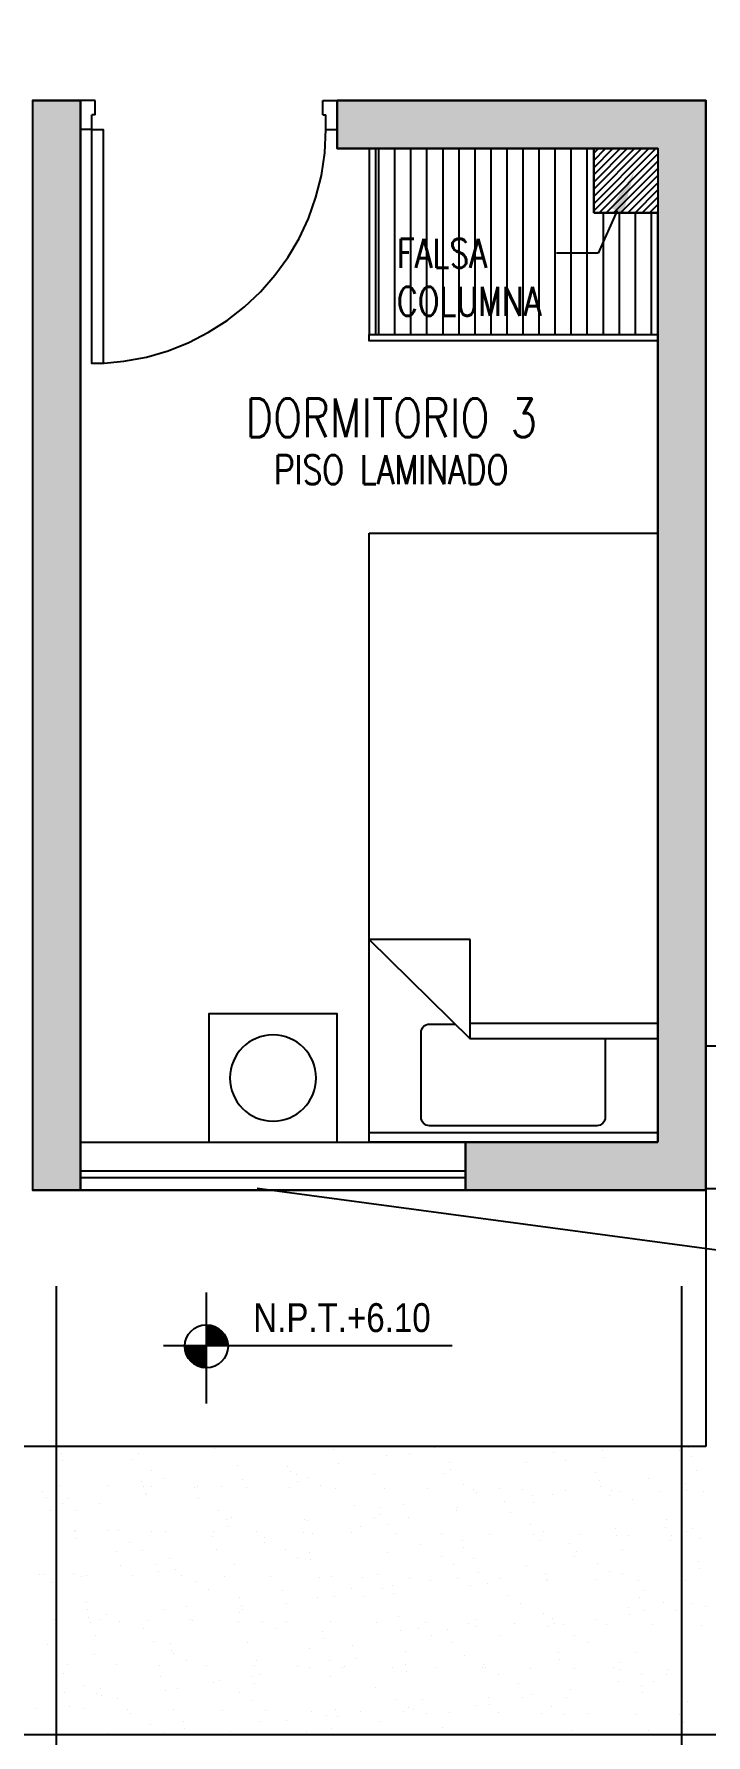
# Model space of a CAD drawing. Header units: millimetres. Extents: x -3 to 53, y -269 to 39.
# Drawn here: x 3.9 to 6, y 20.5 to 25.81 of the extents above; entities that cross this region are included whole.
import ezdxf
from ezdxf import colors
from ezdxf.entities.mleader import LeaderData, LeaderLine
from ezdxf.enums import TextEntityAlignment as Align
from ezdxf.math import Vec2, Vec3
from ezdxf.xclip import XClip

# ---------------------------------------------------------------- set-up
doc = ezdxf.new("R2010")
doc.units = ezdxf.units.MM
doc.header["$LTSCALE"] = 15
doc.header["$XCLIPFRAME"] = 2
for name, pattern in [('ACAD_ISO07W100', [3, 0, -3]), ('HIDDEN2', [0.1875, 0.125, -0.0625]), ('PHANTOM', [63.5, 31.75, -6.35, 6.35, -6.35, 6.35, -6.35]), ('PHANTOM2', [1.25, 0.625, -0.125, 0.125, -0.125, 0.125, -0.125])]:
    doc.linetypes.add(name, pattern=pattern)
doc.layers.get('0').update_dxf_attribs({"color": 250})
for name, color, linetype in [('A-EJES', 251, 'PHANTOM'), ('A-EST HATCH', 250, 'Continuous'), ('A-EST PLACAS', 250, 'Continuous'), ('A-EST VIGAS', 250, 'HIDDEN2'), ('A-HATCH', 250, 'Continuous'), ('A-MOBILIARIO', 250, 'Continuous'), ('A-MURO BAJO', 251, 'Continuous'), ('A-NIVELES-NPT', 252, 'Continuous'), ('A-PROYECCIONES', 250, 'HIDDEN2'), ('A-TEXTO-ACABADO PISO', 250, 'Continuous'), ('A-TEXTO-AMBIENTE', 252, 'Continuous'), ('A-TEXTO-INDICACIONES', 250, 'Continuous'), ('DLP_MOBILIARIO FIJO', 250, 'Continuous'), ('DLP_VERDE', 250, 'Continuous')]:
    doc.layers.add(name, color=color, linetype=linetype)
doc.layers.add('A-MUROS', color=252, linetype='Continuous', lineweight=30)
doc.styles.add('R80', font='ARIALN.TTF', dxfattribs={"height": 2.03})
doc.styles.add('ROMANS', font='romans.shx', dxfattribs={"width": 0.8})

# ---------------------------------------------------------------- blocks, each defined once
blk = doc.blocks.new('A$C9f73720c')
at = {"layer": 'A-MURO BAJO'}
for p, q in [((59.2224, 107.0787, 0), (53.4761, 88.235, 0)), ((60.5942, 105.7193, 0), (54.0754, 84.364, 0)), ((53.4761, 88.235, 0), (54.2455, 88.0001, 0)), ((54.2455, 88.0001, 0), (52.9985, 83.9157, 0))]:
    blk.add_line(p, q, dxfattribs=at)
at = {"layer": 'A-PROYECCIONES'}
blk.add_line((51.8921, 84.3407, 0), (70.8171, 125.5768, 0), dxfattribs=at)
at = {"layer": 'DLP_VERDE'}
for p, q in [((54.0754, 84.364), (60.5853, 105.6901)), ((54.2455, 88.0001), (52.9985, 83.9157))]:
    blk.add_line(p, q, dxfattribs=at)
at = {"layer": 'DLP_VERDE', "linetype": 'Continuous'}
for p, q in [((54.2336, 87.948), (54.2336, 87.948)), ((54.2338, 87.9609), (54.2338, 87.9609)), ((54.2627, 87.9473), (54.2627, 87.9473)), ((54.3071, 87.9492), (54.3071, 87.9492)), ((54.3773, 87.9527), (54.3773, 87.9527)), ((54.2339, 87.918), (54.2339, 87.918)), ((54.3379, 87.9043), (54.3379, 87.9043)), ((54.3599, 87.9014), (54.3599, 87.9014)), ((54.5147, 87.896), (54.5147, 87.896)), ((54.4789, 87.8857), (54.4789, 87.8857)), ((54.4803, 87.8645), (54.4803, 87.8645)), ((54.5829, 87.872), (54.5829, 87.872)), ((54.6049, 87.8691), (54.6049, 87.8691)), ((54.7239, 87.8535), (54.7239, 87.8535)), ((54.2893, 87.7991), (54.2893, 87.7991)), ((54.3367, 87.8238), (54.3367, 87.8238)), ((54.4266, 87.8153), (54.4266, 87.8153)), ((54.4492, 87.8061), (54.4492, 87.8061)), ((54.4801, 87.8156), (54.4801, 87.8156)), ((54.4936, 87.8081), (54.4936, 87.8081)), ((54.6264, 87.8162), (54.6264, 87.8162)), ((54.7023, 87.8172), (54.7023, 87.8172)), ((54.7747, 87.8233), (54.7747, 87.8233)), ((54.7077, 87.7633), (54.7077, 87.7633)), ((54.1637, 87.6871), (54.1637, 87.6871)), ((54.1857, 87.6842), (54.1857, 87.6842)), ((54.3024, 87.7014), (54.3024, 87.7014)), ((54.3368, 87.733), (54.3368, 87.733)), ((54.4395, 87.6867), (54.4395, 87.6867)), ((54.6195, 87.6826), (54.6195, 87.6826)), ((54.6733, 87.7318), (54.6733, 87.7318)), ((54.8775, 87.6861), (54.8775, 87.6861)), ((54.9905, 87.7129), (54.9905, 87.7129)), ((55.0487, 87.683), (55.0487, 87.683)), ((54.2227, 87.6469), (54.2227, 87.6469)), ((54.2486, 87.6522), (54.2486, 87.6522)), ((54.2671, 87.6489), (54.2671, 87.6489)), ((54.2912, 87.6796), (54.2912, 87.6796)), ((54.3047, 87.6685), (54.3047, 87.6685)), ((54.4087, 87.6548), (54.4087, 87.6548)), ((54.4308, 87.6519), (54.4308, 87.6519)), ((54.4758, 87.658), (54.4758, 87.658)), ((54.5498, 87.6363), (54.5498, 87.6363)), ((54.583, 87.6784), (54.583, 87.6784)), ((54.6357, 87.6649), (54.6357, 87.6649)), ((54.6801, 87.6669), (54.6801, 87.6669)), ((54.7292, 87.6791), (54.7292, 87.6791)), ((54.8888, 87.676), (54.8888, 87.676)), ((54.9007, 87.6306), (54.9007, 87.6306)), ((55.021, 87.6779), (55.021, 87.6779)), ((54.5298, 87.6003), (54.5298, 87.6003)), ((54.6538, 87.6226), (54.6538, 87.6226)), ((54.6758, 87.6197), (54.6758, 87.6197)), ((54.7948, 87.604), (54.7948, 87.604)), ((54.8663, 87.5991), (54.8663, 87.5991)), ((54.8988, 87.5903), (54.8988, 87.5903)), ((54.9208, 87.5874), (54.9208, 87.5874)), ((54.1244, 87.5384), (54.1244, 87.5384)), ((54.1588, 87.5699), (54.1588, 87.5699)), ((54.2478, 87.5419), (54.2478, 87.5419)), ((54.3941, 87.5425), (54.3941, 87.5425)), ((54.4953, 87.5687), (54.4953, 87.5687)), ((54.5423, 87.5496), (54.5423, 87.5496)), ((54.6858, 87.5413), (54.6858, 87.5413)), ((54.8125, 87.5499), (54.8125, 87.5499)), ((54.8222, 87.5238), (54.8222, 87.5238)), ((54.8321, 87.542), (54.8321, 87.542)), ((54.8666, 87.5257), (54.8666, 87.5257)), ((54.9804, 87.549), (54.9804, 87.549)), ((55.0398, 87.5717), (55.0398, 87.5717)), ((54.2493, 87.4988), (54.2493, 87.4988)), ((54.4092, 87.5057), (54.4092, 87.5057)), ((54.4416, 87.5195), (54.4416, 87.5195)), ((54.4536, 87.5077), (54.4536, 87.5077)), ((54.6623, 87.5168), (54.6623, 87.5168)), ((54.1306, 87.4513), (54.1306, 87.4513)), ((54.2346, 87.4376), (54.2346, 87.4376)), ((54.2566, 87.4347), (54.2566, 87.4347)), ((54.3518, 87.4372), (54.3518, 87.4372)), ((54.3756, 87.4191), (54.3756, 87.4191)), ((54.6883, 87.4361), (54.6883, 87.4361)), ((54.7227, 87.4676), (54.7227, 87.4676)), ((55.0055, 87.4172), (55.0055, 87.4172)), ((54.2071, 87.413), (54.2071, 87.413)), ((54.3174, 87.4057), (54.3174, 87.4057)), ((54.3506, 87.4048), (54.3506, 87.4048)), ((54.4796, 87.4054), (54.4796, 87.4054)), ((54.4969, 87.4054), (54.4969, 87.4054)), ((54.5016, 87.4025), (54.5016, 87.4025)), ((54.5957, 87.3646), (54.5957, 87.3646)), ((54.6206, 87.3868), (54.6206, 87.3868)), ((54.6346, 87.3868), (54.6346, 87.3868)), ((54.6401, 87.3665), (54.6401, 87.3665)), ((54.6452, 87.4125), (54.6452, 87.4125)), ((54.7246, 87.3731), (54.7246, 87.3731)), ((54.7467, 87.3702), (54.7467, 87.3702)), ((54.7886, 87.4042), (54.7886, 87.4042)), ((54.8488, 87.3756), (54.8488, 87.3756)), ((54.9349, 87.4049), (54.9349, 87.4049)), ((54.1827, 87.3465), (54.1827, 87.3465)), ((54.2271, 87.3485), (54.2271, 87.3485)), ((54.2636, 87.3564), (54.2636, 87.3564)), ((54.4358, 87.3576), (54.4358, 87.3576)), ((54.8656, 87.3545), (54.8656, 87.3545)), ((54.9157, 87.3349), (54.9157, 87.3349)), ((54.9697, 87.3408), (54.9697, 87.3408)), ((54.1617, 87.2689), (54.1617, 87.2689)), ((54.1738, 87.2742), (54.1738, 87.2742)), ((54.31, 87.2759), (54.31, 87.2759)), ((54.4535, 87.2677), (54.4535, 87.2677)), ((54.5104, 87.273), (54.5104, 87.273)), ((54.5448, 87.3045), (54.5448, 87.3045)), ((54.5997, 87.2683), (54.5997, 87.2683)), ((54.748, 87.2754), (54.748, 87.2754)), ((54.8813, 87.3034), (54.8813, 87.3034)), ((54.8915, 87.2671), (54.8915, 87.2671)), ((54.0604, 87.2204), (54.0604, 87.2204)), ((54.0824, 87.2175), (54.0824, 87.2175)), ((54.1394, 87.2426), (54.1394, 87.2426)), ((54.3692, 87.2054), (54.3692, 87.2054)), ((54.4136, 87.2073), (54.4136, 87.2073)), ((54.4566, 87.2237), (54.4566, 87.2237)), ((54.6223, 87.2164), (54.6223, 87.2164)), ((54.7822, 87.2234), (54.7822, 87.2234)), ((54.8266, 87.2253), (54.8266, 87.2253)), ((54.8275, 87.2541), (54.8275, 87.2541)), ((54.0006, 87.1893), (54.0006, 87.1893)), ((54.0857, 87.1934), (54.0857, 87.1934)), ((54.2014, 87.2019), (54.2014, 87.2019)), ((54.2093, 87.1984), (54.2093, 87.1984)), ((54.3054, 87.1882), (54.3054, 87.1882)), ((54.3275, 87.1853), (54.3275, 87.1853)), ((54.4465, 87.1696), (54.4465, 87.1696)), ((54.5505, 87.1559), (54.5505, 87.1559)), ((54.5725, 87.153), (54.5725, 87.153)), ((54.7378, 87.1718), (54.7378, 87.1718)), ((53.9959, 87.1111), (53.9959, 87.1111)), ((54.1183, 87.1311), (54.1183, 87.1311)), ((54.2645, 87.1318), (54.2645, 87.1318)), ((54.3324, 87.1099), (54.3324, 87.1099)), ((54.3668, 87.1415), (54.3668, 87.1415)), ((54.4128, 87.1388), (54.4128, 87.1388)), ((54.5563, 87.1306), (54.5563, 87.1306)), ((54.6915, 87.1373), (54.6915, 87.1373)), ((54.7026, 87.1312), (54.7026, 87.1312)), ((54.7033, 87.1403), (54.7033, 87.1403)), ((54.7955, 87.1236), (54.7955, 87.1236)), ((54.8175, 87.1207), (54.8175, 87.1207)), ((54.8509, 87.1383), (54.8509, 87.1383)), ((54.1427, 87.0462), (54.1427, 87.0462)), ((54.1871, 87.0481), (54.1871, 87.0481)), ((54.2787, 87.0607), (54.2787, 87.0607)), ((54.3958, 87.0572), (54.3958, 87.0572)), ((54.5557, 87.0642), (54.5557, 87.0642)), ((54.6001, 87.0661), (54.6001, 87.0661)), ((54.6496, 87.091), (54.6496, 87.091)), ((54.8088, 87.0752), (54.8088, 87.0752)), ((53.9828, 87.0392), (53.9828, 87.0392)), ((54.0776, 87.0022), (54.0776, 87.0022)), ((54.2211, 86.994), (54.2211, 86.994)), ((54.3674, 86.9947), (54.3674, 86.9947)), ((54.5157, 87.0017), (54.5157, 87.0017)), ((54.5598, 87.0088), (54.5598, 87.0088)), ((54.6591, 86.9935), (54.6591, 86.9935)), ((54.8054, 86.9941), (54.8054, 86.9941)), ((54.0273, 86.9847), (54.0273, 86.9847)), ((54.1313, 86.971), (54.1313, 86.971)), ((54.1533, 86.9681), (54.1533, 86.9681)), ((54.1545, 86.9469), (54.1545, 86.9469)), ((54.1889, 86.9784), (54.1889, 86.9784)), ((54.2723, 86.9524), (54.2723, 86.9524)), ((54.3763, 86.9387), (54.3763, 86.9387)), ((54.5254, 86.9772), (54.5254, 86.9772)), ((54.8426, 86.9583), (54.8426, 86.9583)), ((53.9162, 86.887), (53.9162, 86.887)), ((53.9606, 86.8889), (53.9606, 86.8889)), ((54.1007, 86.8976), (54.1007, 86.8976)), ((54.1693, 86.898), (54.1693, 86.898)), ((54.3292, 86.905), (54.3292, 86.905)), ((54.3736, 86.9069), (54.3736, 86.9069)), ((54.3983, 86.9358), (54.3983, 86.9358)), ((54.4716, 86.928), (54.4716, 86.928)), ((54.5173, 86.9201), (54.5173, 86.9201)), ((54.5823, 86.916), (54.5823, 86.916)), ((54.6213, 86.9064), (54.6213, 86.9064)), ((54.6434, 86.9035), (54.6434, 86.9035)), ((54.7422, 86.923), (54.7422, 86.923)), ((54.7624, 86.8879), (54.7624, 86.8879)), ((54.7866, 86.925), (54.7866, 86.925)), ((54.0322, 86.8581), (54.0322, 86.8581)), ((54.1805, 86.8651), (54.1805, 86.8651)), ((54.3239, 86.8569), (54.3239, 86.8569)), ((54.3818, 86.8457), (54.3818, 86.8457)), ((54.4702, 86.8575), (54.4702, 86.8575)), ((54.6185, 86.8646), (54.6185, 86.8646)), ((54.7184, 86.8445), (54.7184, 86.8445)), ((54.7528, 86.8761), (54.7528, 86.8761)), ((54.762, 86.8563), (54.762, 86.8563)), ((53.9765, 86.7838), (53.9765, 86.7838)), ((54.0109, 86.8153), (54.0109, 86.8153)), ((54.3474, 86.8142), (54.3474, 86.8142)), ((54.6646, 86.7953), (54.6646, 86.7953)), ((53.9228, 86.7346), (53.9228, 86.7346)), ((53.9428, 86.7388), (53.9428, 86.7388)), ((53.9571, 86.7538), (53.9571, 86.7538)), ((53.9791, 86.7509), (53.9791, 86.7509)), ((54.0981, 86.7352), (54.0981, 86.7352)), ((54.1027, 86.7458), (54.1027, 86.7458)), ((54.1471, 86.7477), (54.1471, 86.7477)), ((54.2833, 86.728), (54.2833, 86.728)), ((54.2937, 86.7649), (54.2937, 86.7649)), ((54.3558, 86.7568), (54.3558, 86.7568)), ((54.5157, 86.7638), (54.5157, 86.7638)), ((54.5601, 86.7657), (54.5601, 86.7657)), ((54.7213, 86.7275), (54.7213, 86.7275)), ((54.7688, 86.7749), (54.7688, 86.7749)), ((53.9887, 86.7203), (53.9887, 86.7203)), ((54.135, 86.721), (54.135, 86.721)), ((54.2021, 86.7215), (54.2021, 86.7215)), ((54.2039, 86.6826), (54.2039, 86.6826)), ((54.2242, 86.7186), (54.2242, 86.7186)), ((54.3432, 86.7029), (54.3432, 86.7029)), ((54.4268, 86.7198), (54.4268, 86.7198)), ((54.4472, 86.6892), (54.4472, 86.6892)), ((54.4692, 86.6863), (54.4692, 86.6863)), ((54.5404, 86.6815), (54.5404, 86.6815)), ((54.573, 86.7204), (54.573, 86.7204)), ((54.5748, 86.713), (54.5748, 86.713)), ((54.1695, 86.6511), (54.1695, 86.6511)), ((54.4867, 86.6322), (54.4867, 86.6322)), ((54.5882, 86.6707), (54.5882, 86.6707)), ((54.6922, 86.657), (54.6922, 86.657)), ((54.7022, 86.6226), (54.7022, 86.6226)), ((54.7142, 86.6541), (54.7142, 86.6541)), ((54.7466, 86.6246), (54.7466, 86.6246)), ((53.8762, 86.5866), (53.8762, 86.5866)), ((53.9206, 86.5885), (53.9206, 86.5885)), ((53.9481, 86.5914), (53.9481, 86.5914)), ((54.0916, 86.5832), (54.0916, 86.5832)), ((54.1157, 86.6019), (54.1157, 86.6019)), ((54.1293, 86.5976), (54.1293, 86.5976)), ((54.2379, 86.5839), (54.2379, 86.5839)), ((54.2892, 86.6046), (54.2892, 86.6046)), ((54.3336, 86.6065), (54.3336, 86.6065)), ((54.3861, 86.5909), (54.3861, 86.5909)), ((54.5296, 86.5827), (54.5296, 86.5827)), ((54.5423, 86.6157), (54.5423, 86.6157)), ((54.6759, 86.5833), (54.6759, 86.5833)), ((53.805, 86.5337), (53.805, 86.5337)), ((53.924, 86.518), (53.924, 86.518)), ((54.0259, 86.5196), (54.0259, 86.5196)), ((54.3625, 86.5184), (54.3625, 86.5184)), ((54.3969, 86.5499), (54.3969, 86.5499)), ((54.7334, 86.5488), (54.7334, 86.5488)), ((53.9915, 86.488), (53.9915, 86.488)), ((54.028, 86.5043), (54.028, 86.5043)), ((54.05, 86.5014), (54.05, 86.5014)), ((54.169, 86.4857), (54.169, 86.4857)), ((54.273, 86.472), (54.273, 86.472)), ((54.295, 86.4691), (54.295, 86.4691)), ((54.3087, 86.4692), (54.3087, 86.4692)), ((54.4757, 86.4634), (54.4757, 86.4634)), ((54.5201, 86.4654), (54.5201, 86.4654)), ((54.6796, 86.4995), (54.6796, 86.4995)), ((53.9027, 86.4473), (53.9027, 86.4473)), ((53.9028, 86.4384), (53.9028, 86.4384)), ((53.9378, 86.4388), (53.9378, 86.4388)), ((54.0509, 86.4543), (54.0509, 86.4543)), ((54.0627, 86.4454), (54.0627, 86.4454)), ((54.1071, 86.4473), (54.1071, 86.4473)), ((54.1944, 86.4461), (54.1944, 86.4461)), ((54.3158, 86.4565), (54.3158, 86.4565)), ((54.3407, 86.4468), (54.3407, 86.4468)), ((54.414, 86.4535), (54.414, 86.4535)), ((54.489, 86.4538), (54.489, 86.4538)), ((54.518, 86.4398), (54.518, 86.4398)), ((54.5401, 86.4369), (54.5401, 86.4369)), ((54.5898, 86.4172), (54.5898, 86.4172)), ((54.6324, 86.4456), (54.6324, 86.4456)), ((54.6591, 86.4212), (54.6591, 86.4212)), ((53.848, 86.3565), (53.848, 86.3565)), ((54.1845, 86.3553), (54.1845, 86.3553)), ((54.2189, 86.3869), (54.2189, 86.3869)), ((54.5554, 86.3857), (54.5554, 86.3857)), ((53.8136, 86.325), (53.8136, 86.325)), ((53.8592, 86.3095), (53.8592, 86.3095)), ((54.0055, 86.3102), (54.0055, 86.3102)), ((54.1308, 86.3061), (54.1308, 86.3061)), ((54.1538, 86.3172), (54.1538, 86.3172)), ((54.2492, 86.3042), (54.2492, 86.3042)), ((54.2936, 86.3062), (54.2936, 86.3062)), ((54.2972, 86.309), (54.2972, 86.309)), ((54.4435, 86.3097), (54.4435, 86.3097)), ((54.5017, 86.3365), (54.5017, 86.3365)), ((54.5023, 86.3153), (54.5023, 86.3153)), ((54.5918, 86.3167), (54.5918, 86.3167)), ((54.6622, 86.3223), (54.6622, 86.3223)), ((53.7498, 86.3008), (53.7498, 86.3008)), ((53.7598, 86.2757), (53.7598, 86.2757)), ((53.8362, 86.2862), (53.8362, 86.2862)), ((53.8538, 86.2871), (53.8538, 86.2871)), ((53.8759, 86.2842), (53.8759, 86.2842)), ((53.8806, 86.2881), (53.8806, 86.2881)), ((53.9948, 86.2685), (53.9948, 86.2685)), ((54.0893, 86.2972), (54.0893, 86.2972)), ((54.0988, 86.2548), (54.0988, 86.2548)), ((54.1209, 86.2519), (54.1209, 86.2519)), ((54.4119, 86.2542), (54.4119, 86.2542)), ((54.041, 86.2238), (54.041, 86.2238)), ((54.2399, 86.2363), (54.2399, 86.2363)), ((54.3439, 86.2226), (54.3439, 86.2226)), ((54.3659, 86.2197), (54.3659, 86.2197)), ((54.3775, 86.2227), (54.3775, 86.2227)), ((54.4849, 86.204), (54.4849, 86.204)), ((53.8186, 86.1806), (53.8186, 86.1806)), ((53.9528, 86.143), (53.9528, 86.143)), ((53.9621, 86.1724), (53.9621, 86.1724)), ((54.0066, 86.1923), (54.0066, 86.1923)), ((54.0227, 86.145), (54.0227, 86.145)), ((54.0671, 86.147), (54.0671, 86.147)), ((54.1083, 86.1731), (54.1083, 86.1731)), ((54.2566, 86.1801), (54.2566, 86.1801)), ((54.2758, 86.1561), (54.2758, 86.1561)), ((54.3237, 86.1734), (54.3237, 86.1734)), ((54.4001, 86.1719), (54.4001, 86.1719)), ((54.4357, 86.1631), (54.4357, 86.1631)), ((54.4801, 86.165), (54.4801, 86.165)), ((54.5464, 86.1726), (54.5464, 86.1726)), ((54.5889, 86.1903), (54.5889, 86.1903)), ((54.6109, 86.1874), (54.6109, 86.1874)), ((53.8628, 86.138), (53.8628, 86.138)), ((54.2339, 86.0911), (54.2339, 86.0911)), ((54.5705, 86.09), (54.5705, 86.09)), ((54.6049, 86.1215), (54.6049, 86.1215)), ((53.6797, 86.0699), (53.6797, 86.0699)), ((53.7017, 86.067), (53.7017, 86.067)), ((53.7731, 86.0365), (53.7731, 86.0365)), ((53.8207, 86.0513), (53.8207, 86.0513)), ((53.863, 86.0608), (53.863, 86.0608)), ((53.9214, 86.0435), (53.9214, 86.0435)), ((53.9247, 86.0376), (53.9247, 86.0376)), ((54.1995, 86.0596), (54.1995, 86.0596)), ((54.2112, 86.036), (54.2112, 86.036)), ((54.3595, 86.043), (54.3595, 86.043)), ((54.5167, 86.0407), (54.5167, 86.0407)), ((53.7962, 85.9858), (53.7962, 85.9858)), ((53.8286, 86.0292), (53.8286, 86.0292)), ((53.8406, 85.9878), (53.8406, 85.9878)), ((53.9467, 86.0347), (53.9467, 86.0347)), ((54.0493, 85.9969), (54.0493, 85.9969)), ((54.0649, 86.0353), (54.0649, 86.0353)), ((54.0657, 86.0191), (54.0657, 86.0191)), ((54.1458, 86.0103), (54.1458, 86.0103)), ((54.1697, 86.0054), (54.1697, 86.0054)), ((54.1918, 86.0025), (54.1918, 86.0025)), ((54.2092, 86.0038), (54.2092, 86.0038)), ((54.2536, 86.0058), (54.2536, 86.0058)), ((54.3107, 85.9868), (54.3107, 85.9868)), ((54.4623, 86.0149), (54.4623, 86.0149)), ((54.5029, 86.0348), (54.5029, 86.0348)), ((53.7749, 85.98), (53.7749, 85.98)), ((54.4147, 85.9731), (54.4147, 85.9731)), ((54.4269, 85.9584), (54.4269, 85.9584)), ((54.4368, 85.9702), (54.4368, 85.9702)), ((54.5558, 85.9546), (54.5558, 85.9546)), ((54.0216, 85.8965), (54.0216, 85.8965)), ((54.0243, 85.9064), (54.0243, 85.9064)), ((54.056, 85.9281), (54.056, 85.9281)), ((54.1677, 85.8982), (54.1677, 85.8982)), ((54.314, 85.8989), (54.314, 85.8989)), ((54.3388, 85.8776), (54.3388, 85.8776)), ((54.3925, 85.9269), (54.3925, 85.9269)), ((54.4623, 85.9059), (54.4623, 85.9059)), ((54.2358, 85.8557), (54.2358, 85.8557)), ((54.3957, 85.8627), (54.3957, 85.8627)), ((54.4401, 85.8646), (54.4401, 85.8646)), ((54.4168, 85.7618), (54.4168, 85.7618))]:
    blk.add_line(p, q, dxfattribs=at)
at = {"style": 'R80'}
for height, rotation, p in [(0.09, 0.009, (39.554, 141.0046, 0)), (0.09, 0.009, (45.7984, 139.3226, 0)), (0.09, 0.009, (50.4634, 135.3578, 0)), (0.09, 0.009, (41.9784, 129.0436, 0)), (0.09, 0.009, (37.8409, 128.6089, 0)), (0.09, 0.009, (35.483, 116.3582, 0)), (0.09, 0.009, (38.5607, 113.6321, 0)), (0.09, 0.009, (45.1292, 84.3757, 0)), (0.09, 0.009, (43.9111, 83.9335, 0)), (0.09, 0.009, (43.1485, 83.401, 0)), (0.09, 0.009, (28.0067, 80.1071, 0)), (0.09, 0.009, (44.3753, 79.9046, 0)), (0.09, 0.009, (55.151, 79.2173, 0)), (0.09, 0.009, (38.2608, 76.0049)), (0.09, 0.009, (39.0036, 75.5558)), (0.09, 0.009, (27.5137, 75.2133, 0)), (0.09, 0.009, (27.5137, 75.2133, 0)), (0.09, 0.009, (39.8519, 75.1543)), (0.09, 0.009, (25.3599, 70.2709, 0)), (0.09, 0.009, (32.1646, 69.192, 0)), (0.09, 0.009, (32.1646, 69.192, 0)), (0.09, 0.009, (26.9947, 68.6392, 0)), (0.09, 0.009, (59.8504, 67.3859, 0)), (0.09, 0.009, (24.839, 65.5107, 0)), (0.09, 0.009, (24.839, 65.5107, 0)), (0.09, 0.009, (33.5008, 60.261, 0)), (0.09, 0.009, (33.5008, 60.261, 0)), (0.09, 347.3908, (17.1069, 59.2726, 0)), (0.09, 0.009, (26.4708, 59.2035, 0)), (0.09, 0.009, (26.4708, 59.2035, 0)), (0.09, 0.009, (23.1216, 58.7685, 0)), (0.09, 0.009, (23.1216, 58.7685, 0)), (0.09, 0.009, (27.6632, 55.3959, 0)), (0.09, 0.009, (27.6632, 55.3959, 0)), (0.09, 0.009, (22.2239, 54.9818, 0)), (0.09, 0.009, (22.2239, 54.9818, 0)), (0.09, 0.009, (65.7174, 53.5803, 0)), (0.09, 0.009, (38.377, 51.7166, 0)), (0.09, 0.009, (38.377, 51.7166, 0)), (0.09, 0.009, (21.0294, 51.3767, 0)), (0.09, 0.009, (21.0294, 51.3767, 0)), (0.09, 0.009, (29.4091, 50.8876, 0)), (0.09, 0.009, (29.4091, 50.8876, 0)), (0.09, 0.009, (22.5184, 48.0808, 0)), (0.09, 0.009, (22.5184, 48.0808, 0)), (0.09, 0.009, (32.8305, 47.9478, 0)), (0.09, 0.009, (38.6414, 47.9238, 0)), (0.09, 1.5576, (45.5013, 47.0033, 0)), (0.09, 1.5576, (45.5013, 47.0033, 0)), (0.09, 1.5576, (42.9613, 45.8781, 0)), (0.09, 0.009, (31.2252, 43.4352, 0)), (0.09, 0.009, (31.2252, 43.4352, 0)), (0.09, 0.009, (24.8291, 43.3056, 0)), (0.09, 0.009, (24.8291, 43.3056, 0)), (0.09, 0.009, (28.8684, 42.6092, 0)), (0.09, 0.009, (28.8684, 42.6092, 0)), (0.09, 0.009, (46.0815, 42.4048, 0)), (0.09, 0.009, (19.0307, 42.0559, 0)), (0.09, 0.009, (19.0307, 42.0559, 0)), (0.09, 0.009, (70.9067, 41.0329, 0)), (0.09, 0.009, (22.7765, 38.7407, 0)), (0.09, 0.009, (22.7765, 38.7407, 0)), (0.09, 0.009, (17.8952, 37.4624, 0)), (0.09, 0.009, (17.8952, 37.4624, 0)), (0.09, 0.009, (25.8226, 33.2142, 0)), (0.09, 0.009, (21.5027, 31.2754, 0)), (0.1403, 0.009, (43.0178, 29.8778, 0)), (0.09, 0.009, (24.3978, 29.2659, 0)), (0.09, 0.009, (49.7565, 29.0287, 0)), (0.09, 0.009, (16.51, 28.4123, 0)), (0.09, 0.009, (16.51, 28.4123, 0)), (0.09, 0.009, (40.7946, 24.893, 0)), (0.09, 0.009, (18.1268, 23.6374, 0)), (0.09, 0.009, (20.346, 20.3291, 0)), (0.09, 0.009, (38.3365, 19.4632, 0)), (0.09, 0.009, (18.2869, 15.9828, 0)), (0.09, 0.009, (36.6694, 12.5977, 0)), (0.09, 337.7998, (24.7536, 11.2334, 0)), (0.09, 0.009, (33.5928, 10.3508, 0)), (0.09, 337.7998, (21.6109, 10.1247, 0)), (0.09, 337.7998, (16.5605, 9.5998, 0)), (0.09, 337.7998, (29.9414, 8.9534, 0)), (0.09, 337.7998, (31.6402, 7.9561, 0)), (0.09, 337.7998, (26.736, 7.7966, 0)), (0.09, 337.7998, (32.0288, 7.0232, 0)), (0.09, 0.009, (16.5347, 5.5678, 0)), (0.09, 0.009, (23.3239, 5.5763, 0)), (0.09, 0.009, (34.4718, 3.6379, 0))]:
    blk.add_attdef('N.P.T.+0.00', text='', height=height, rotation=rotation, dxfattribs=at).set_placement(p, align=Align.MIDDLE_CENTER)
for p in [(49.9263, 138.2431, 0), (56.6904, 136.252, 0), (60.5336, 135.5237, 0), (42.6322, 135.1839), (46.2516, 126.9171), (35.1548, 97.8545, 0), (31.2618, 93.9445, 0), (17.9393, 86.8861, 0), (34.7444, 85.6148, 0), (35.5048, 81.4636, 0), (34.6534, 76.9929, 0), (59.6668, 73.2509), (40.4113, 65.8421, 0), (43.5611, 65.2125, 0), (64.4681, 61.3857), (43.9111, 51.4927, 0), (32.9744, 51.0828, 0), (48.0327, 50.0735, 0), (69.3242, 50.0814, 0), (52.9599, 39.4701, 0), (74.4159, 35.7467, 0)]:
    blk.add_attdef('N.P.T.+0.00', text='', height=0.2109, dxfattribs=at).set_placement(p, align=Align.MIDDLE_CENTER)
blk = doc.blocks.new('est_P1')
at = {"layer": 'A-EST HATCH'}
h = blk.add_hatch(color=256, dxfattribs=at)
h.dxf.hatch_style = 1
h.paths.add_polyline_path([(-9.144, -13.7899), (-9.144, -7.725), (-10.644, -7.725), (-10.644, -8.475), (-10.794, -8.475), (-10.794, -7.525), (-8.994, -7.525), (-8.994, -8.4), (-7.494, -8.4), (-7.494, -7.9), (-7.344, -7.9), (-7.344, -8.6), (-8.994, -8.6), (-8.994, -13.7899)])
h.paths.add_polyline_path([(-30.244, -3.725), (-28.644, -3.725), (-28.644, -0.625), (-29.844, -0.625), (-29.844, -0.475), (-28.494, -0.475), (-28.494, -3.875), (-30.244, -3.875)])
h.paths.add_polyline_path([(-31.044, -0.475), (-31.194, -0.475), (-31.194, -3.875), (-31.044, -3.875)])
h.paths.add_polyline_path([(-36.544, 0), (-36.844, 0), (-36.844, -0.15), (-36.694, -0.15), (-36.694, -3.225), (-36.544, -3.225)])
h.paths.add_polyline_path([(-33.594, -0.625), (-33.594, -3.725), (-31.994, -3.725), (-31.994, -3.875), (-33.744, -3.875), (-33.744, -0.475), (-32.394, -0.475), (-32.394, -0.625)])
h.paths.add_polyline_path([(-42.844, -0.15), (-43.444, -0.15), (-43.444, 0), (-42.694, 0), (-42.694, -3.4), (-43.844, -3.4), (-43.844, -3.25), (-42.844, -3.25)])
h.paths.add_polyline_path([(-44.644, 0), (-44.644, -3.4), (-44.794, -3.4), (-44.794, 0)])
h.paths.add_polyline_path([(-45.594, -3.25), (-47.194, -3.25), (-47.194, -0.15), (-45.994, -0.15), (-45.994, 0), (-47.344, 0), (-47.344, -3.4), (-45.594, -3.4)])
h.paths.add_polyline_path([(-42.844, -13.7), (-43.444, -13.7), (-43.444, -13.85), (-42.694, -13.85), (-42.694, -10.45), (-43.844, -10.45), (-43.844, -10.6), (-42.844, -10.6)])
h.paths.add_polyline_path([(-44.644, -13.85), (-44.644, -10.45), (-44.794, -10.45), (-44.794, -13.85)])
h.paths.add_polyline_path([(-45.594, -10.6), (-47.194, -10.6), (-47.194, -13.7), (-45.994, -13.7), (-45.994, -13.85), (-47.344, -13.85), (-47.344, -10.45), (-45.594, -10.45)])
h.paths.add_polyline_path([(-39.994, -10.35), (-39.844, -10.35), (-39.844, -13.6999), (-39.694, -13.6999), (-39.694, -13.8499), (-39.994, -13.8499)])
h.paths.add_polyline_path([(-30.244, -10.125), (-28.644, -10.125), (-28.644, -13.225), (-29.844, -13.225), (-29.844, -13.375), (-28.494, -13.375), (-28.494, -9.975), (-30.244, -9.975)])
h.paths.add_polyline_path([(-31.044, -13.375), (-31.194, -13.375), (-31.194, -9.975), (-31.044, -9.975)])
h.paths.add_polyline_path([(-36.544, -13.85), (-36.844, -13.8499), (-36.844, -13.7), (-36.694, -13.7), (-36.694, -10.625), (-36.544, -10.625)])
h.paths.add_polyline_path([(-33.594, -13.225), (-33.594, -10.125), (-31.994, -10.125), (-31.994, -9.975), (-33.744, -9.975), (-33.744, -13.375), (-32.394, -13.375), (-32.394, -13.225)])
h.paths.add_polyline_path([(-17.094, -3.725), (-18.694, -3.725), (-18.694, -0.625), (-17.494, -0.625), (-17.494, -0.475), (-18.844, -0.475), (-18.844, -3.875), (-17.094, -3.875)])
h.paths.add_polyline_path([(-16.294, -0.475), (-16.144, -0.475), (-16.144, -3.875), (-16.294, -3.875)])
h.paths.add_polyline_path([(-10.494, 0), (-10.494, -0.15), (-10.644, -0.15), (-10.644, -3.225), (-10.794, -3.225), (-10.794, 0)])
h.paths.add_polyline_path([(-13.744, -0.625), (-13.744, -3.725), (-15.344, -3.725), (-15.344, -3.875), (-13.594, -3.875), (-13.594, -0.475), (-14.944, -0.475), (-14.944, -0.625)])
h.paths.add_polyline_path([(-8.994, -5.25), (-7.344, -5.25), (-7.344, -5.95), (-7.494, -5.95), (-7.494, -5.45), (-8.994, -5.45), (-8.994, -6.325), (-10.794, -6.325), (-10.794, -5.375), (-10.644, -5.375), (-10.644, -6.125), (-9.144, -6.125), (-9.144, -0.06), (-8.994, -0.06)])
h.paths.add_polyline_path([(-4.494, -0.15), (-3.894, -0.15), (-3.894, 0), (-4.644, 0), (-4.644, -3.4), (-3.494, -3.4), (-3.494, -3.25), (-4.494, -3.25)])
h.paths.add_polyline_path([(-2.694, 0), (-2.694, -3.4), (-2.544, -3.4), (-2.544, 0)])
h.paths.add_polyline_path([(-1.744, -3.25), (-0.144, -3.25), (-0.144, -0.15), (-1.344, -0.15), (-1.344, 0), (0.006, 0), (0.006, -3.4), (-1.744, -3.4)])
h.paths.add_polyline_path([(-2.694, -13.85), (-2.694, -10.4499), (-2.544, -10.4499), (-2.544, -13.85)])
h.paths.add_polyline_path([(-1.744, -10.5999), (-0.144, -10.5999), (-0.144, -13.7), (-1.344, -13.7), (-1.344, -13.85), (0.006, -13.85), (0.006, -10.4499), (-1.744, -10.4499)])
h.paths.add_polyline_path([(-7.344, -10.35), (-7.494, -10.35), (-7.494, -13.6999), (-7.644, -13.6999), (-7.644, -13.8499), (-7.344, -13.85)])
h.paths.add_polyline_path([(-17.094, -10.125), (-18.694, -10.125), (-18.694, -13.225), (-17.494, -13.225), (-17.494, -13.375), (-18.844, -13.375), (-18.844, -9.975), (-17.094, -9.975)])
h.paths.add_polyline_path([(-16.294, -13.375), (-16.144, -13.375), (-16.144, -9.975), (-16.294, -9.975)])
h.paths.add_polyline_path([(-10.794, -13.85), (-10.494, -13.8499), (-10.494, -13.6999), (-10.644, -13.7), (-10.644, -10.625), (-10.794, -10.625)])
h.paths.add_polyline_path([(-13.744, -13.225), (-13.744, -10.125), (-15.344, -10.125), (-15.344, -9.975), (-13.594, -9.975), (-13.594, -13.375), (-14.944, -13.375), (-14.944, -13.225)])
h.paths.add_polyline_path([(-38.344, -7.525), (-36.544, -7.525), (-36.544, -8.475), (-36.694, -8.475), (-36.694, -7.725), (-38.194, -7.725), (-38.194, -13.7899), (-38.344, -13.7899), (-38.344, -8.6), (-39.994, -8.6), (-39.994, -7.9), (-39.844, -7.9), (-39.844, -8.4), (-38.344, -8.4)])
h.paths.add_polyline_path([(-4.644, -13.85), (-4.644, -10.4499), (-3.494, -10.4499), (-3.494, -10.5999), (-4.494, -10.5999), (-4.494, -13.7), (-3.894, -13.7), (-3.894, -13.85)])
h.paths.add_polyline_path([(-1.7407, -5.5), (-1.594, -5.5), (-1.594, -4.3), (-3.744, -4.3), (-3.744, -4.45), (-3.294, -4.45), (-3.294, -6.05), (-3.094, -6.05), (-3.094, -4.45), (-1.744, -4.45), (-1.744, -5.5)], flags=17)
h.paths.add_polyline_path([(-1.7407, -8.3499), (-1.594, -8.3499), (-1.594, -9.5499), (-3.744, -9.5499), (-3.744, -9.3999), (-3.294, -9.4), (-3.294, -7.8), (-3.094, -7.8), (-3.094, -9.4), (-1.744, -9.3999), (-1.744, -8.3499)], flags=17)
h.paths.add_polyline_path([(-7.494, -6.85), (-4.644, -6.85), (-4.644, -4.3), (-4.494, -4.3), (-4.494, -6.85), (-1.744, -6.85), (-1.744, -6.25), (-1.594, -6.25), (-1.594, -6.85), (1.156, -6.85), (1.156, -2.8), (1.356, -2.8), (1.356, -11.05), (1.156, -11.05), (1.156, -7), (-1.594, -7), (-1.594, -7.5999), (-1.744, -7.5999), (-1.744, -7), (-4.494, -7), (-4.494, -9.5499), (-4.644, -9.5499), (-4.644, -7), (-7.494, -7)])
h.paths.add_polyline_path([(-7.344, 0), (-7.344, -3.5), (-7.494, -3.5), (-7.494, -0.15), (-7.644, -0.15), (-7.644, 0)])
h.paths.add_polyline_path([(-38.344, -0.06), (-38.344, -5.25), (-39.994, -5.25), (-39.994, -5.95), (-39.844, -5.95), (-39.844, -5.45), (-38.344, -5.45), (-38.344, -6.325), (-36.544, -6.325), (-36.544, -5.375), (-36.694, -5.375), (-36.694, -6.125), (-38.194, -6.125), (-38.194, -0.06)])
h.paths.add_polyline_path([(-45.744, -6.85), (-48.494, -6.85), (-48.494, -2.8), (-48.694, -2.8), (-48.694, -11.0499), (-48.494, -11.0499), (-48.494, -6.9999), (-45.744, -7), (-45.744, -7.6), (-45.594, -7.6), (-45.594, -7), (-42.844, -7), (-42.844, -9.55), (-42.694, -9.55), (-42.694, -6.9999), (-39.8439, -6.9999), (-39.8439, -6.85), (-42.694, -6.85), (-42.694, -4.3), (-42.844, -4.3), (-42.844, -6.85), (-45.594, -6.85), (-45.594, -6.25), (-45.744, -6.25)])
h.paths.add_polyline_path([(-39.994, 0), (-39.694, 0), (-39.694, -0.15), (-39.844, -0.15), (-39.8439, -3.5), (-39.994, -3.5)])
h.paths.add_polyline_path([(-45.5972, -5.5), (-45.744, -5.5), (-45.744, -4.3), (-43.594, -4.3), (-43.594, -4.45), (-44.044, -4.45), (-44.044, -6.05), (-44.244, -6.05), (-44.244, -4.45), (-45.594, -4.45), (-45.594, -5.5)], flags=17)
h.paths.add_polyline_path([(-45.5972, -8.35), (-45.744, -8.35), (-45.744, -9.55), (-43.594, -9.55), (-43.594, -9.4), (-44.044, -9.4), (-44.044, -7.8), (-44.244, -7.8), (-44.244, -9.4), (-45.594, -9.4), (-45.594, -8.35)], flags=17)
h.paths.add_polyline_path([(-25.344, -6.325), (-25.494, -6.325), (-25.494, -2.625), (-25.344, -2.625)])
h.paths.add_polyline_path([(-21.094, -6.325), (-11.694, -6.325), (-11.694, -6.175), (-15.244, -6.175), (-15.244, -4.775), (-15.444, -4.775), (-15.444, -6.175), (-18.344, -6.175), (-18.344, -4.775), (-18.494, -4.775), (-18.494, -6.175), (-20.894, -6.175), (-20.894, -4.925), (-19.244, -4.925), (-19.244, -4.775), (-21.519, -4.775), (-21.519, -4.925), (-21.094, -4.925)])
h.paths.add_polyline_path([(-21.544, -6.325), (-23.544, -6.325), (-23.544, -6.175), (-21.694, -6.175), (-21.694, -2.775), (-23.544, -2.775), (-23.544, -2.625), (-21.694, -2.625), (-21.694, -0.475), (-20.844, -0.475), (-20.844, -0.625), (-21.544, -0.625)])
h.paths.add_polyline_path([(-26.244, -4.925), (-26.244, -6.325), (-35.644, -6.325), (-35.644, -6.175), (-32.094, -6.175), (-32.094, -4.775), (-31.894, -4.775), (-31.894, -6.175), (-28.994, -6.175), (-28.994, -4.775), (-28.844, -4.775), (-28.844, -6.175), (-26.444, -6.175), (-26.444, -4.925), (-28.094, -4.925), (-28.094, -4.775), (-25.899, -4.7733), (-25.899, -4.9233)])
h.paths.add_polyline_path([(-25.874, -0.6233), (-26.494, -0.625), (-26.494, -0.475), (-25.674, -0.4733), (-25.674, -6.3233), (-25.874, -6.3233)])
h.paths.add_polyline_path([(-25.674, -9.0983), (-25.674, -13.3733), (-26.494, -13.375), (-26.494, -13.225), (-25.874, -13.2233), (-25.874, -9.0983)])
h.paths.add_polyline_path([(-27.644, -9.075), (-27.644, -8.925), (-25.874, -8.9234), (-25.874, -7.6733), (-28.394, -7.675), (-28.394, -9.075), (-28.544, -9.075), (-28.544, -7.675), (-31.894, -7.675), (-31.894, -9.075), (-32.094, -9.075), (-32.094, -7.675), (-35.644, -7.675), (-35.644, -7.525), (-25.674, -7.5234), (-25.674, -9.0733)])
h.paths.add_polyline_path([(-19.694, -9.075), (-19.694, -8.925), (-21.494, -8.925), (-21.494, -7.675), (-18.944, -7.675), (-18.944, -9.075), (-18.794, -9.075), (-18.794, -7.675), (-15.444, -7.675), (-15.444, -9.075), (-15.244, -9.075), (-15.244, -7.675), (-11.694, -7.675), (-11.694, -7.525), (-21.694, -7.525), (-21.694, -9.075)])
h.paths.add_polyline_path([(-22.694, -12.8249), (-25.344, -12.825), (-25.344, -10.175), (-22.994, -10.175), (-22.994, -9.625), (-22.694, -9.625), (-22.694, -9.475), (-23.144, -9.475), (-23.144, -10.025), (-25.344, -10.025), (-25.344, -7.675), (-24.144, -7.675), (-24.144, -7.525), (-25.494, -7.525), (-25.494, -12.975), (-22.694, -12.975)])
h.paths.add_polyline_path([(-21.694, -13.375), (-20.844, -13.375), (-20.844, -13.225), (-21.544, -13.225), (-21.544, -9.1), (-21.694, -9.1)])
at = {"layer": 'A-EST PLACAS', "elevation": 0}
for points in [[(-44.644, -13.85), (-44.644, -10.45), (-44.794, -10.45), (-44.794, -13.85)], [(-42.844, -13.7), (-43.444, -13.7), (-43.444, -13.85), (-42.694, -13.85), (-42.694, -10.45), (-43.844, -10.45), (-43.844, -10.6), (-42.844, -10.6)]]:
    blk.add_lwpolyline(points, close=True, dxfattribs=at)
at = {"layer": 'A-EST VIGAS'}
for p, q in [((-42.694, -13.4, 0), (-39.994, -13.4, 0)), ((-43.444, -13.85, 0), (-44.644, -13.85, 0))]:
    blk.add_line(p, q, dxfattribs=at)
blk = doc.blocks.new('SIM NIVEL PLANTA')
at = {"linetype": 'Continuous'}
h = blk.add_hatch(dxfattribs=at)
h.set_pattern_fill('_USER', color=256, scale=0.089997, angle=45, style=0, pattern_type=0)
h.set_pattern_definition([(45, (31854.49523, 23864.84028), (-0.06363728001, 0.06363728001), [])])
h.paths.add_polyline_path([(-17.33, 0), (-15.98, 0, 0.409209), (-17.33, 1.33)])
h.paths.add_polyline_path([(-18.68, 0, 0.004279), (-18.68, -0.02, 0.414214), (-17.33, -1.37), (-17.33, 0)])
for p, q in [((-17.33, -3.58), (-17.33, 3.34)), ((-2, 0), (-20, 0))]:
    blk.add_line(p, q)
blk.add_circle((-17.33, -0.02), 1.35, dxfattribs=at)
at = {"style": 'R80'}
blk.add_attdef('N.P.T.+0.00', text='', height=1.8, dxfattribs=at).set_placement((-8.87, 1.77), align=Align.MIDDLE_CENTER)
blk = doc.blocks.new('CAMA PROYECCION')
for p, q in [((37.495, 40.6423, 0), (37.495, 38.771, 0)), ((38.3949, 40.6423, 0), (37.495, 40.6423, 0)), ((38.3949, 38.771, 0), (38.3949, 40.6423, 0)), ((38.0806, 39.3741, 0), (38.3949, 39.3741, 0)), ((38.3949, 39.3741, 0), (38.0806, 39.0644, 0)), ((38.0806, 39.0644, 0), (38.0806, 39.3741, 0)), ((38.0806, 39.1133, 0), (37.495, 39.1133, 0)), ((37.495, 39.0644, 0), (38.0806, 39.0644, 0)), ((37.659, 39.0644, 0), (37.659, 38.8203, 0)), ((38.2069, 39.1106, 0), (38.1275, 39.1106, 0)), ((38.2336, 38.8203, 0), (38.2336, 39.0838, 0)), ((37.495, 38.7423, 0), (37.495, 38.9974, 0)), ((38.3949, 38.7423, 0), (38.3949, 38.9974, 0)), ((37.495, 38.771, 0), (38.3949, 38.771, 0)), ((37.6857, 38.7936, 0), (38.2069, 38.7936, 0)), ((37.495, 38.7423, 0), (38.3949, 38.7423, 0))]:
    blk.add_line(p, q)
at = {"elevation": 0}
blk.add_lwpolyline([(38.495, 38.7423), (38.495, 39.1423), (38.895, 39.1423), (38.895, 38.7423)], close=True, dxfattribs=at)
blk.add_circle((38.695, 38.9423, 0), 0.1344)
for centre, start, end in [((38.2069, 39.0838, 0), 0, 90), ((37.6857, 38.8203, 0), 180, 270), ((38.2069, 38.8203, 0), 270, 0)]:
    blk.add_arc(centre, 0.0267, start, end)
blk = doc.blocks.new('*U141')
for p, q in [((0.01, 0.755), (0.01, 0.8)), ((0.1, 0.765), (0.1, 0.8)), ((0.055, 0.755), (0.01, 0.755)), ((0.1, 0.765), (0.055, 0.765)), ((0.055, 0.755), (0.055, 0.765)), ((0.055, 0.045), (0.01, 0.045)), ((0.01, 0.045), (0.01, 0)), ((0.055, 0.045), (0.055, 0.035)), ((0.1, 0.035), (0.055, 0.035)), ((0.1, 0.035), (0.1, 0))]:
    blk.add_line(p, q)
blk.add_lwpolyline([(0.83, 0.07), (0.83, 0.035), (0.1, 0.035), (0.1, 0.07)], close=True)
at = {"linetype": 'HIDDEN2'}
blk.add_arc((0.0996, 0.034), 0.731, 2.2301, 89.9672, dxfattribs=at)
blk = doc.blocks.new('Ejes_Torre G')
at = {"layer": 'A-EJES', "linetype": 'PHANTOM2', "ltscale": 0.5}
for points in [[(3.975, -2.75), (3.975, -0.3)], [(5.925, -2.75), (5.925, -0.3)]]:
    blk.add_lwpolyline(points, dxfattribs=at)

msp = doc.modelspace()

# ---------------------------------------------------------------- block references
at = {"linetype": 'ACAD_ISO07W100', "ltscale": 5}
ref = msp.add_blockref('A$C9f73720c', (-94.0043, 47.5864), dxfattribs=dict(at, rotation=286.9770955472961))
XClip(ref).set_block_clipping_path([(53.9739667831, 80.2683385944), (69.3730303047, 130.7085147865), (51.0595701083, 136.2994971771), (35.6605065867, 85.8593209849)])

# ---------------------------------------------------------------- next in the draw order: hatches: boundary and pattern name
at = {"layer": 'A-HATCH'}
h = msp.add_hatch(dxfattribs=at)
h.set_pattern_fill('ANSI31', color=256, scale=0.005, angle=180)
h.set_pattern_definition([(225, (52.640967, 33.249917), (0.01122532, -0.01122532), [])])
h.paths.add_polyline_path([(5.85, 25.2499), (5.65, 25.2499), (5.65, 25.4499), (5.85, 25.4499)])
at = {"layer": 'DLP_MOBILIARIO FIJO'}
h = msp.add_hatch(dxfattribs=at)
h.set_pattern_fill('_USER', color=256, scale=0.05, angle=450, pattern_type=0)
h.set_pattern_definition([(90, (65.03, -4.180047), (-0.05, 2e-17), [])])
h.paths.add_polyline_path([(5.85, 24.8699), (4.97, 24.8699), (4.97, 25.4499), (5.65, 25.4499), (5.65, 25.2499), (5.85, 25.2499)])

# ---------------------------------------------------------------- next in the draw order: linework, layer by layer
at = {"layer": 'A-MURO BAJO'}
for p, q in [((4.05, 22.3499), (5.25, 22.3499)), ((4.05, 22.1999), (5.25, 22.1999))]:
    msp.add_line(p, q, dxfattribs=at)
at = {"layer": 'A-MUROS'}
for p, q in [((4.05, 25.5999), (3.9, 25.5999)), ((4.05, 25.5999), (4.05, 22.1999)), ((6, 25.5999), (4.85, 25.5999)), ((4.85, 25.5999), (4.85, 25.4499)), ((6, 25.5999), (6, 22.1999)), ((5.65, 25.4499), (4.85, 25.4499)), ((5.65, 25.4499), (5.65, 25.2499)), ((5.65, 25.2499), (5.85, 25.2499)), ((5.85, 25.2499), (5.85, 22.3499)), ((5.85, 22.3499), (5.25, 22.3499)), ((5.25, 22.3499), (5.25, 22.1999)), ((4.05, 22.1999), (3.9, 22.1999)), ((6, 22.1999), (5.25, 22.1999))]:
    msp.add_line(p, q, dxfattribs=at)
at = {"layer": 'DLP_MOBILIARIO FIJO'}
for p, q in [((4.05, 22.2599), (5.25, 22.2599)), ((4.05, 22.2399), (5.25, 22.2399))]:
    msp.add_line(p, q, dxfattribs=at)
at = {"layer": 'DLP_MOBILIARIO FIJO', "elevation": 0}
for points in [[(5.85, 25.4499), (4.95, 25.4499), (4.95, 24.8699)], [(5.85, 25.4499), (5.85, 24.8499), (4.95, 24.8499), (4.95, 24.8699), (5.85, 24.8699)], [(4.97, 24.8699), (4.97, 25.4499)]]:
    msp.add_lwpolyline(points, dxfattribs=at)

# ---------------------------------------------------------------- next in the draw order: block references
msp.add_blockref('est_P1', (48.694, 36.0499, 0))
at = {"layer": 'A-MOBILIARIO', "rotation": 270}
msp.add_blockref('*U141', (4.05, 25.6099), dxfattribs=at)
at = {"layer": 'A-MOBILIARIO', "xscale": -1}
msp.add_blockref('CAMA PROYECCION', (43.345, -16.3924, 0), dxfattribs=at)
at = {"layer": 'A-MUROS'}
msp.add_blockref('Ejes_Torre G', (0, 22.2), dxfattribs=at)
at = {"layer": 'A-NIVELES-NPT', "xscale": 0.05, "yscale": 0.05, "zscale": 0.05}
msp.add_blockref('SIM NIVEL PLANTA', (5.3085, 21.7138), dxfattribs=at).add_auto_attribs({'N.P.T.+0.00': 'N.P.T.+6.10'})

# ---------------------------------------------------------------- next in the draw order: texts
at = {"layer": 'A-TEXTO-ACABADO PISO', "insert": (5.0182, 24.4931), "char_height": 0.09, "attachment_point": 2, "rotation": 0, "style": 'ROMANS'}
msp.add_mtext_dynamic_manual_height_columns('PISO LAMINADO', width=1.20225, gutter_width=12.5, heights=[0], dxfattribs=at)
at = {"layer": 'A-TEXTO-AMBIENTE', "style": 'ROMANS', "width": 0.8}
msp.add_text('DORMITORIO 3', height=0.12, dxfattribs=at).set_placement((5.0184, 24.55), align=Align.CENTER)

# ---------------------------------------------------------------- next in the draw order: leaders
at = {"layer": 'A-TEXTO-INDICACIONES'}
ml = msp.add_multileader_mtext('Standard', dxfattribs=at)
ml.set_content('FALSA COLUMNA', color=256, style='ROMANS')
ml.set_leader_properties(color=7)
ml.build(insert=Vec2(0, 0))
ml.multileader.update_dxf_attribs({"dogleg_length": 1.3073, "arrow_head_size": 0.13, "scale": 0.1})
ctx = ml.context
ctx.base_point, ctx.scale, ctx.char_height, ctx.arrow_head_size, ctx.landing_gap_size, ctx.plane_origin = Vec3(5.0266, 25.1234), 0.1, 0.09, 0.13, 0.01, Vec3(4.812, 24.14)
notes = []
notes.append((ctx, [(1, (1, 1, 0), (5.6642, 25.1234), (-1, 0), 0.1307, [(0, [(5.7752, 25.3754)], 0, [])])]))
ctx.mtext.insert, ctx.mtext.width, ctx.mtext.defined_height, ctx.mtext.flow_direction = Vec3(5.0366, 25.1684), 0.532149, 0.5349, 5
for ctx, leaders in notes:
    for number, flags, end, landing, length, lines in leaders:
        leader = LeaderData()
        leader.index, (leader.has_last_leader_line, leader.has_dogleg_vector, leader.attachment_direction) = number, flags
        leader.last_leader_point, leader.dogleg_vector, leader.dogleg_length = Vec3(end), Vec3(landing), length
        for number, points, colour, breaks in lines:
            line = LeaderLine()
            line.index, line.vertices, line.color, line.breaks = number, Vec3.list(points), colors.encode_raw_color(colour), breaks
            leader.lines.append(line)
        ctx.leaders.append(leader)

doc.saveas('drawing.dxf')
